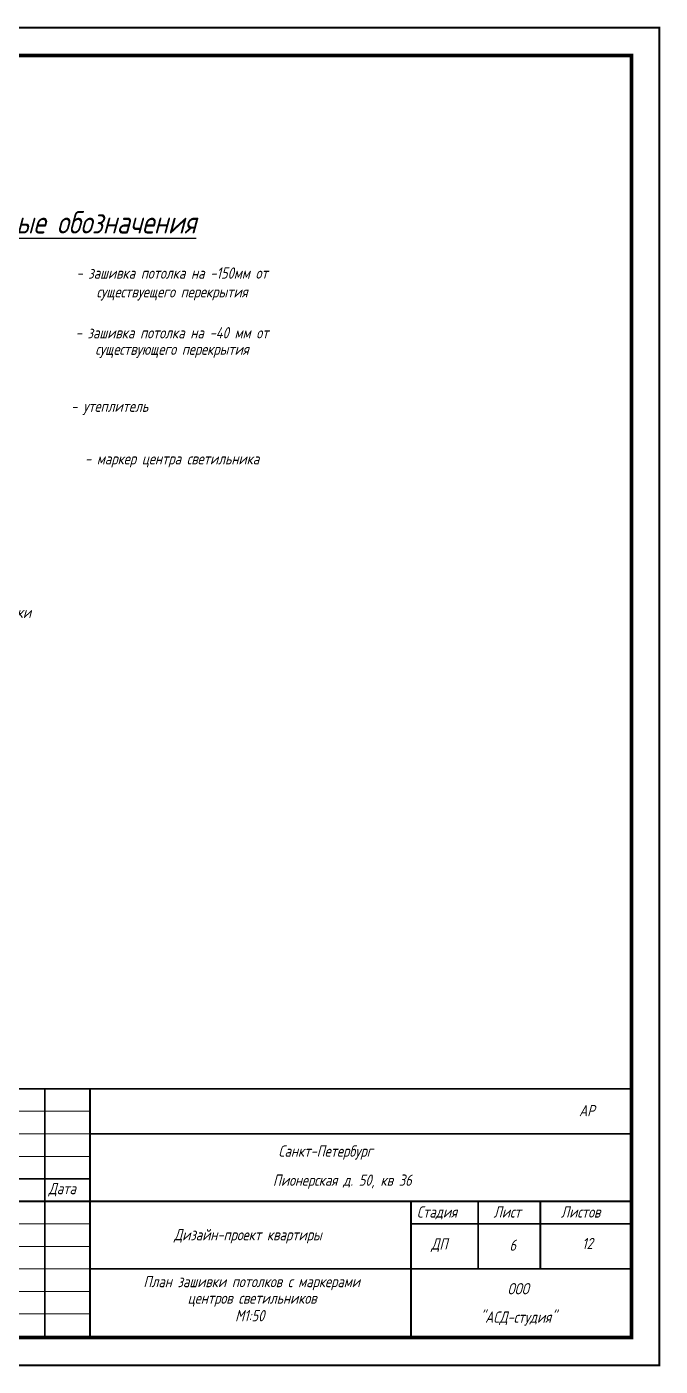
# Model space of a CAD drawing. Header units: millimetres. Extents: x 653176 to 972033, y 753746 to 925850.
# Drawn here: x 823568 to 830600, y 780229 to 795099 of the extents above; entities that cross this region are included whole.
import ezdxf
from ezdxf.enums import TextEntityAlignment as Align

# ---------------------------------------------------------------- set-up
doc = ezdxf.new("R2010")
doc.units = ezdxf.units.MM
doc.header["$LTSCALE"] = 10
for name, color, linetype, lineweight in [('AL', 7, 'Continuous', 30), ('stamp', 253, 'Continuous', 18), ('ТЕКСТ1', 90, 'Continuous', 25)]:
    doc.layers.add(name, color=color, linetype=linetype, lineweight=lineweight)
doc.styles.add('ГОСТ тип А', font='gost_a.shx', dxfattribs={"oblique": 15, "height": 125})

msp = doc.modelspace()

# ---------------------------------------------------------------- linework, layer by layer
at = {"layer": 'AL', "color": 7, "const_width": 20}
msp.add_lwpolyline([(809589.6, 795089.1), (830589.6, 795089.1), (830589.6, 780239.1), (809589.6, 780239.1), (809589.6, 795089.1)], dxfattribs=at)
for points in [[(810639.6, 794789.1), (830289.6, 794789.1), (830289.6, 780539.1), (810639.6, 780539.1)], [(810649.6, 794779.1), (830279.6, 794779.1), (830279.6, 780549.1), (810649.6, 780549.1)], [(810659.6, 794769.1), (830269.6, 794769.1), (830269.6, 780559.1), (810659.6, 780559.1)]]:
    msp.add_lwpolyline(points, close=True, dxfattribs=at)
at = {"layer": 'stamp'}
for p, q in [((824269.6, 783059.1), (821019.6, 783059.1)), ((824269.6, 782809.1), (821019.6, 782809.1)), ((824269.6, 782559.1), (821019.6, 782559.1)), ((824269.6, 781809.1), (821019.6, 781809.1)), ((824269.6, 781559.1), (821019.6, 781559.1)), ((824269.6, 781309.1), (821019.6, 781309.1)), ((824269.6, 781059.1), (821019.6, 781059.1)), ((824269.6, 780809.1), (821019.6, 780809.1))]:
    msp.add_line(p, q, dxfattribs=at)
msp.add_lwpolyline([(830269.6, 783309.1, 20, 20, 0), (821019.6, 783309.1, 20, 20, 0), (821019.6, 780559.1, 0, 0, 0)], format="xyseb", dxfattribs=at)
at = {"layer": 'stamp', "const_width": 20}
for points in [[(823769.6, 783309.1), (823769.6, 780559.1)], [(824269.6, 783309.1), (824269.6, 780559.1)], [(830269.6, 782809.1), (824269.6, 782809.1)], [(824269.6, 782309.1), (821019.6, 782309.1)], [(830269.6, 782059.1), (821019.6, 782059.1)], [(827833.2, 782059.1), (827833.2, 780559.1)], [(828578.4, 782059.1), (828578.4, 781309.1)], [(829269.6, 782059.1), (829269.6, 781309.1)], [(830269.6, 781809.1), (827833.2, 781809.1)], [(830269.6, 781309.1), (824269.6, 781309.1)]]:
    msp.add_lwpolyline(points, dxfattribs=at)

# ---------------------------------------------------------------- texts
at = {"layer": 'stamp', "style": 'ГОСТ тип А', "oblique": 15}
for s, p in [('АР', (829785.3, 783066.3)), ('Санкт-Петербург', (826884.9, 782601.3)), ('Пионерская д. 50, кв 36 ', (827103.1, 782278)), ('ДП', (828147.6, 781573.3)), ('6', (828962.6, 781573.3)), ('12', (829791.6, 781591.5))]:
    msp.add_text(s, height=125, dxfattribs=at).set_placement(p, align=Align.MIDDLE)
for s, p in [('Дата', (823810.2, 782139.1)), ('Стадия', (827898.5, 781879.1)), ('Лист', (828749.6, 781879.1)), ('Листов', (829497.1, 781879.1))]:
    msp.add_text(s, height=125, dxfattribs=at).set_placement(p)
for s, p in [('Дизайн-проект квартиры', (826022.3, 781626.6)), ('План зашивки потолков с маркерами', (826064.5, 781106.2)), ('ООО', (829022.6, 781027)), ('ООО', (829022.6, 781027)), ('центров светильников', (826069.5, 780922.7)), ('М1:50', (826043.2, 780727.6)), ('"АСД-студия"', (829022.6, 780712)), ('"АСД-студия"', (829022.6, 780712))]:
    msp.add_text(s, height=125, dxfattribs=at).set_placement(p, align=Align.CENTER)
at = {"layer": 'ТЕКСТ1', "ltscale": 200, "style": 'ГОСТ тип А', "oblique": 15}
msp.add_text('подшивной короб для вытяжки', height=125, dxfattribs=at).set_placement((822616.6, 788536.3), align=Align.CENTER)
at = {"layer": 'ТЕКСТ1', "ltscale": 200, "attachment_point": 5, "style": 'ГОСТ тип А'}
for s, insert, char_height in [('{\\LУсловные обозначения}', (824047.9, 792929.2), 250), ('- зашивка потолка на -150мм от \\Pсуществуещего перекрытия', (825180.6, 792244), 125), ('- зашивка потолка на -40 мм от ', (825180.6, 791702.5), 125), ('существующего перекрытия', (825180.6, 791502.5), 125), ('- утеплитель', (824488.3, 790869.5), 125), ('- маркер центра светильника', (825180.6, 790286.7), 125)]:
    msp.add_mtext(s, dxfattribs=dict(at, insert=insert, char_height=char_height))

doc.saveas('drawing.dxf')
